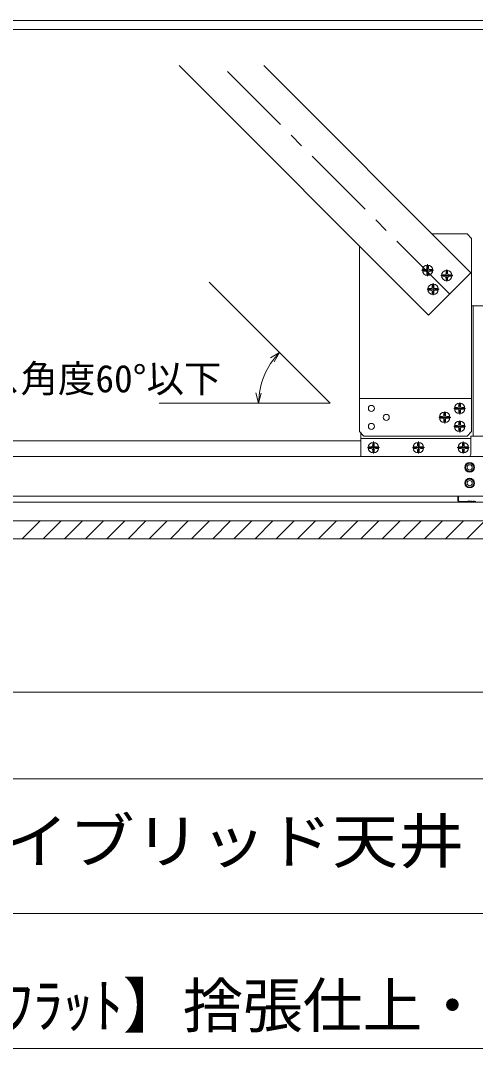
# Model space of a CAD drawing. Units: millimetres at full size, sheet at 1:10; details may follow other scales. Extents: x -2077 to 2023, y -1433 to 1417.
# Drawn here: x 591 to 895, y -1433 to -747 of the extents above; entities that cross this region are included whole.
import ezdxf
from ezdxf.enums import TextEntityAlignment as Align

# ---------------------------------------------------------------- set-up
doc = ezdxf.new("R2010")
doc.units = ezdxf.units.MM
doc.header["$LTSCALE"] = 10
doc.linetypes.add('CHAIN1', pattern=[8, 5, -1, 1, -1])
for name, color, linetype, lineweight in [('1-0_断面', 7, 'Continuous', 9), ('1-1_寸法', 7, 'Continuous', 9), ('1-2_文字', 7, 'Continuous', 9), ('F-0_図枠', 7, 'Continuous', 9)]:
    doc.layers.add(name, color=color, linetype=linetype, lineweight=lineweight)
doc.styles.add('ＭＳ ゴシック', font='')
doc.styles.get('ＭＳ ゴシック').set_extended_font_data('MS Gothic')

msp = doc.modelspace()

# ---------------------------------------------------------------- linework, layer by layer
at = {"layer": '1-0_断面'}
for p, q in [((863.68, -943.27), (696.99, -776.58)), ((891.96, -914.99), (753.55, -776.58)), ((889.4, -888.99), (865.96, -888.99)), ((889.4, -888.99), (892.4, -891.99)), ((892.4, -1020.99), (892.4, -891.99)), ((817.4, -1020.99), (817.4, -897)), ((862.49, -911.78), (862.49, -910.32)), ((862.99, -917.28), (862.99, -909.28)), ((863.49, -911.78), (863.49, -910.32)), ((858.99, -913.28), (866.99, -913.28)), ((860.04, -912.78), (861.49, -912.78)), ((860.04, -913.78), (861.49, -913.78)), ((862.49, -916.24), (862.49, -914.78)), ((863.49, -916.24), (863.49, -914.78)), ((891.96, -914.99), (863.68, -943.27)), ((864.49, -912.78), (865.95, -912.78)), ((864.49, -913.78), (865.95, -913.78)), ((871.81, -916.81), (879.81, -916.81)), ((872.85, -916.31), (874.31, -916.31)), ((872.85, -917.31), (874.31, -917.31)), ((875.31, -915.31), (875.31, -913.85)), ((875.31, -919.77), (875.31, -918.31)), ((875.81, -920.81), (875.81, -912.81)), ((876.31, -915.31), (876.31, -913.85)), ((876.31, -919.77), (876.31, -918.31)), ((877.31, -916.31), (878.77, -916.31)), ((877.31, -917.31), (878.77, -917.31)), ((862.62, -926), (870.62, -926)), ((863.66, -925.5), (865.12, -925.5)), ((866.12, -924.5), (866.12, -923.04)), ((866.62, -930), (866.62, -922)), ((867.12, -924.5), (867.12, -923.04)), ((868.12, -925.5), (869.57, -925.5)), ((863.66, -926.5), (865.12, -926.5)), ((866.12, -928.96), (866.12, -927.5)), ((867.12, -928.96), (867.12, -927.5)), ((868.12, -926.5), (869.57, -926.5)), ((922.2, -937.09), (892.4, -937.09)), ((893.4, -937.09), (893.4, -1023.99)), ((884.4, -1009.49), (884.4, -1001.49)), ((873.9, -1009.99), (873.9, -1008.53)), ((874.4, -1015.49), (874.4, -1007.49)), ((874.9, -1009.99), (874.9, -1008.53)), ((880.4, -1005.49), (888.4, -1005.49)), ((881.44, -1004.99), (882.9, -1004.99)), ((881.44, -1005.99), (882.9, -1005.99)), ((883.9, -1003.99), (883.9, -1002.53)), ((883.9, -1008.45), (883.9, -1006.99)), ((884.9, -1003.99), (884.9, -1002.53)), ((884.9, -1008.45), (884.9, -1006.99)), ((885.9, -1004.99), (887.36, -1004.99)), ((885.9, -1005.99), (887.36, -1005.99)), ((870.4, -1011.49), (878.4, -1011.49)), ((871.44, -1010.99), (872.9, -1010.99)), ((871.44, -1011.99), (872.9, -1011.99)), ((873.9, -1014.45), (873.9, -1012.99)), ((874.9, -1014.45), (874.9, -1012.99)), ((875.9, -1010.99), (877.36, -1010.99)), ((875.9, -1011.99), (877.36, -1011.99)), ((883.9, -1015.99), (883.9, -1014.53)), ((884.4, -1021.49), (884.4, -1013.49)), ((884.9, -1015.99), (884.9, -1014.53)), ((817.4, -1020.99), (820.4, -1023.99)), ((818.4, -1021.99), (818.4, -1037.59)), ((880.4, -1017.49), (888.4, -1017.49)), ((881.44, -1016.99), (882.9, -1016.99)), ((881.44, -1017.99), (882.9, -1017.99)), ((883.9, -1020.45), (883.9, -1018.99)), ((884.9, -1020.45), (884.9, -1018.99)), ((885.9, -1016.99), (887.36, -1016.99)), ((885.9, -1017.99), (887.36, -1017.99)), ((889.4, -1023.99), (892.4, -1020.99)), ((3.13, -1027.09), (818.4, -1027.09)), ((891.8, -1025.49), (818.4, -1025.49)), ((889.4, -1023.99), (820.4, -1023.99)), ((826.3, -1030.19), (826.3, -1028.73)), ((826.8, -1035.69), (826.8, -1027.69)), ((827.3, -1030.19), (827.3, -1028.73)), ((856.3, -1030.19), (856.3, -1028.73)), ((856.8, -1035.69), (856.8, -1027.69)), ((857.3, -1030.19), (857.3, -1028.73)), ((886.3, -1030.19), (886.3, -1028.73)), ((886.8, -1035.69), (886.8, -1027.69)), ((887.3, -1030.19), (887.3, -1028.73)), ((891.8, -1023.99), (891.8, -1036.09)), ((905.3, -1023.99), (891.8, -1023.99)), ((822.8, -1031.69), (830.8, -1031.69)), ((823.84, -1031.19), (825.3, -1031.19)), ((823.84, -1032.19), (825.3, -1032.19)), ((826.3, -1034.65), (826.3, -1033.19)), ((827.3, -1034.65), (827.3, -1033.19)), ((828.3, -1031.19), (829.76, -1031.19)), ((828.3, -1032.19), (829.76, -1032.19)), ((852.8, -1031.69), (860.8, -1031.69)), ((853.84, -1031.19), (855.3, -1031.19)), ((853.84, -1032.19), (855.3, -1032.19)), ((856.3, -1034.65), (856.3, -1033.19)), ((857.3, -1034.65), (857.3, -1033.19)), ((858.3, -1031.19), (859.76, -1031.19)), ((858.3, -1032.19), (859.76, -1032.19)), ((882.8, -1031.69), (890.8, -1031.69)), ((883.84, -1031.19), (885.3, -1031.19)), ((883.84, -1032.19), (885.3, -1032.19)), ((886.3, -1034.65), (886.3, -1033.19)), ((887.3, -1034.65), (887.3, -1033.19)), ((888.3, -1031.19), (889.76, -1031.19)), ((888.3, -1032.19), (889.76, -1032.19)), ((3.1, -1037.69), (1813.19, -1037.69)), ((821.8, -1037.59), (890.3, -1037.59)), ((1870.19, -1064.09), (-73.06, -1064.09)), ((1870.19, -1068.09), (-73.06, -1068.09)), ((595.49, -1068.14), (595.53, -1068.09)), ((751.05, -1068.14), (751.1, -1068.09)), ((883.1, -1067.09), (883.1, -1064.09)), ((884.1, -1067.59), (889.83, -1067.59)), ((884.1, -1068.09), (889.83, -1068.09)), ((890.1, -1067.4), (889.97, -1067.53)), ((890.46, -1067.75), (890.32, -1067.89)), ((890.74, -1067.75), (890.88, -1067.89)), ((891.23, -1067.53), (891.09, -1067.4)), ((891.53, -1067.59), (891.37, -1067.59)), ((891.53, -1068.09), (891.37, -1068.09)), ((892.66, -1067.59), (893.23, -1067.59)), ((892.66, -1068.09), (893.2, -1068.09)), ((893.23, -1068.09), (892.7, -1068.09)), ((894.36, -1067.59), (894.93, -1067.59)), ((894.36, -1068.09), (894.9, -1068.09)), ((894.93, -1068.09), (894.4, -1068.09)), ((1870.19, -1080.59), (-73.06, -1080.59)), ((592.14, -1092.59), (604.14, -1080.59)), ((606.28, -1092.59), (618.28, -1080.59)), ((620.42, -1092.59), (632.42, -1080.59)), ((634.56, -1092.59), (646.56, -1080.59)), ((648.71, -1092.59), (660.71, -1080.59)), ((662.85, -1092.59), (674.85, -1080.59)), ((676.99, -1092.59), (688.99, -1080.59)), ((691.13, -1092.59), (703.13, -1080.59)), ((705.27, -1092.59), (717.27, -1080.59)), ((719.42, -1092.59), (731.42, -1080.59)), ((733.56, -1092.59), (745.56, -1080.59)), ((747.7, -1092.59), (759.7, -1080.59)), ((761.84, -1092.59), (773.84, -1080.59)), ((775.99, -1092.59), (787.99, -1080.59)), ((790.13, -1092.59), (802.13, -1080.59)), ((804.27, -1092.59), (816.27, -1080.59)), ((818.41, -1092.59), (830.41, -1080.59)), ((832.55, -1092.59), (844.55, -1080.59)), ((846.7, -1092.59), (858.7, -1080.59)), ((860.84, -1092.59), (872.84, -1080.59)), ((874.98, -1092.59), (886.98, -1080.59)), ((889.12, -1092.59), (901.12, -1080.59)), ((889.12, -1092.59), (901.12, -1080.59)), ((1870.19, -1092.59), (-73.06, -1092.59))]:
    msp.add_line(p, q, dxfattribs=at)
at = {"layer": '1-0_断面', "color": 4, "linetype": 'CHAIN1'}
msp.add_line((877.82, -929.13), (725.27, -776.58), dxfattribs=at)
at = {"layer": '1-0_断面', "color": 4}
msp.add_line((817.4, -998.99), (892.4, -998.99), dxfattribs=at)
at = {"layer": '1-0_断面'}
msp.add_lwpolyline([(883.1, -1064.09), (883.6, -1064.09), (883.6, -1067.09)], dxfattribs=at)
for centre, radius in [((862.99, -913.28), 3.5), ((875.81, -916.81), 3.5), ((866.62, -926), 3.5), ((874.4, -1011.49), 3.5), ((884.4, -1005.49), 3.5), ((884.4, -1017.49), 3.5), ((826.8, -1031.69), 3.5), ((856.8, -1031.69), 3.5), ((886.8, -1031.69), 3.5), ((891.1, -1044.89), 3.25), ((891.1, -1044.89), 2.75), ((891.1, -1044.89), 1.75), ((891.1, -1055.39), 3.25), ((891.1, -1055.39), 2.75), ((891.1, -1055.39), 1.75)]:
    msp.add_circle(centre, radius, dxfattribs=at)
at = {"layer": '1-0_断面', "color": 4}
for centre in [(825.4, -1005.49), (825.4, -1017.49), (835.4, -1011.49)]:
    msp.add_circle(centre, 2, dxfattribs=at)
at = {"layer": '1-0_断面'}
for centre, radius, start, end in [((861.49, -911.78), 1, 270, 0), ((862.99, -913.28), 3, 80.40593, 99.59407), ((864.49, -911.78), 1, 180, 270), ((862.99, -913.28), 3, 170.40593, 189.59407), ((861.49, -914.78), 1, 0, 90), ((862.99, -913.28), 3, 260.40593, 279.59407), ((864.49, -914.78), 1, 90, 180), ((862.99, -913.28), 3, 350.40593, 9.59407), ((875.81, -916.81), 3, 170.40593, 189.59407), ((874.31, -915.31), 1, 270, 0), ((874.31, -918.31), 1, 0, 90), ((875.81, -916.81), 3, 80.40593, 99.59407), ((877.31, -915.31), 1, 180, 270), ((877.31, -918.31), 1, 90, 180), ((875.81, -916.81), 3, 350.40593, 9.59407), ((866.62, -926), 3, 170.40593, 189.59407), ((865.12, -924.5), 1, 270, 0), ((866.62, -926), 3, 80.40593, 99.59407), ((868.12, -924.5), 1, 180, 270), ((866.62, -926), 3, 350.40593, 9.59407), ((875.81, -916.81), 3, 260.40593, 279.59407), ((865.12, -927.5), 1, 0, 90), ((866.62, -926), 3, 260.40593, 279.59407), ((868.12, -927.5), 1, 90, 180), ((874.4, -1011.49), 3, 80.40593, 99.59407), ((884.4, -1005.49), 3, 170.40593, 189.59407), ((882.9, -1003.99), 1, 270, 0), ((882.9, -1006.99), 1, 0, 90), ((884.4, -1005.49), 3, 80.40593, 99.59407), ((884.4, -1005.49), 3, 260.40593, 279.59407), ((885.9, -1003.99), 1, 180, 270), ((885.9, -1006.99), 1, 90, 180), ((884.4, -1005.49), 3, 350.40593, 9.59407), ((874.4, -1011.49), 3, 170.40593, 189.59407), ((872.9, -1009.99), 1, 270, 0), ((872.9, -1012.99), 1, 0, 90), ((874.4, -1011.49), 3, 260.40593, 279.59407), ((875.9, -1009.99), 1, 180, 270), ((875.9, -1012.99), 1, 90, 180), ((874.4, -1011.49), 3, 350.40593, 9.59407), ((884.4, -1017.49), 3, 80.40593, 99.59407), ((884.4, -1017.49), 3, 170.40593, 189.59407), ((882.9, -1015.99), 1, 270, 0), ((882.9, -1018.99), 1, 0, 90), ((884.4, -1017.49), 3, 260.40593, 279.59407), ((885.9, -1015.99), 1, 180, 270), ((885.9, -1018.99), 1, 90, 180), ((884.4, -1017.49), 3, 350.40593, 9.59407), ((826.8, -1031.69), 3, 80.40593, 99.59407), ((856.8, -1031.69), 3, 80.40593, 99.59407), ((886.8, -1031.69), 3, 80.40593, 99.59407), ((826.8, -1031.69), 3, 170.40593, 189.59407), ((825.3, -1030.19), 1, 270, 0), ((825.3, -1033.19), 1, 0, 90), ((826.8, -1031.69), 3, 260.40593, 279.59407), ((828.3, -1030.19), 1, 180, 270), ((828.3, -1033.19), 1, 90, 180), ((826.8, -1031.69), 3, 350.40593, 9.59407), ((856.8, -1031.69), 3, 170.40593, 189.59407), ((855.3, -1030.19), 1, 270, 0), ((855.3, -1033.19), 1, 0, 90), ((856.8, -1031.69), 3, 260.40593, 279.59407), ((858.3, -1030.19), 1, 180, 270), ((858.3, -1033.19), 1, 90, 180), ((856.8, -1031.69), 3, 350.40593, 9.59407), ((886.8, -1031.69), 3, 170.40593, 189.59407), ((885.3, -1030.19), 1, 270, 0), ((885.3, -1033.19), 1, 0, 90), ((886.8, -1031.69), 3, 260.40593, 279.59407), ((888.3, -1030.19), 1, 180, 270), ((888.3, -1033.19), 1, 90, 180), ((886.8, -1031.69), 3, 350.40593, 9.59407), ((890.3, -1036.09), 1.5, 270, 0), ((884.1, -1067.09), 1, 180, 270), ((884.1, -1067.09), 0.5, 180, 270), ((889.83, -1067.39), 0.2, 270, 315), ((889.83, -1067.39), 0.7, 270, 315), ((890.6, -1067.89), 0.7, 45, 135), ((890.6, -1067.89), 0.2, 45, 135), ((891.37, -1067.39), 0.7, 225, 270), ((891.37, -1067.39), 0.2, 225, 270), ((891.53, -1067.39), 0.2, 270, 308.94244), ((891.53, -1067.39), 0.7, 270, 308.94244), ((892.1, -1068.09), 0.7, 51.05756, 128.94244), ((892.1, -1068.09), 0.2, 53.1301, 128.94244), ((892.66, -1067.39), 0.7, 231.05756, 270), ((892.66, -1067.39), 0.2, 231.05756, 270), ((893.23, -1067.39), 0.2, 270, 308.94244), ((893.23, -1067.39), 0.7, 270, 308.94244), ((893.8, -1068.09), 0.7, 51.05756, 128.94244), ((893.8, -1068.09), 0.2, 51.05756, 126.8699), ((894.36, -1067.39), 0.7, 231.05756, 270), ((894.36, -1067.39), 0.2, 231.05756, 270), ((894.93, -1067.39), 0.2, 270, 308.94244), ((894.93, -1067.39), 0.7, 270, 308.94244)]:
    msp.add_arc(centre, radius, start, end, dxfattribs=at)
at = {"layer": '1-1_寸法'}
for p, q in [((485.3, -746.56), (1335.5, -746.56)), ((480.7, -752.56), (1330.9, -752.56)), ((-1.9, -1195.02), (908.1, -1195.02))]:
    msp.add_line(p, q, dxfattribs=at)
at = {"layer": '1-2_文字'}
for p, q in [((797.89, -1001.99), (717.12, -921.23)), ((764.1, -968.21), (757.97, -971.75)), ((764.1, -968.21), (760.58, -974.32)), ((750.11, -1001.99), (748.25, -995.03)), ((750.11, -1001.99), (751.91, -995.29)), ((797.89, -1001.99), (683.67, -1001.99))]:
    msp.add_line(p, q, dxfattribs=at)
msp.add_arc((797.89, -1001.99), 47.77, 135, 180, dxfattribs=at)
at = {"layer": 'F-0_図枠'}
for p, q in [((-2077.43, -1252.82), (2022.57, -1252.82)), ((1362.57, -1342.82), (-197.43, -1342.82)), ((-2077.43, -1432.82), (2022.57, -1432.82))]:
    msp.add_line(p, q, dxfattribs=at)

# ---------------------------------------------------------------- texts
at = {"layer": '1-2_文字', "style": 'ＭＳ ゴシック'}
msp.add_text('ブレース角度60°以下', height=18.33, dxfattribs=at).set_placement((491.05, -1000.26), align=Align.BOTTOM_LEFT)
at = {"layer": 'F-0_図枠', "style": 'ＭＳ ゴシック', "width": 1.1}
msp.add_text('ダイケンハイブリッド天井\u3000標準図〈参考図〉', height=29.33, dxfattribs=at).set_placement((359.25, -1317.82), align=Align.BOTTOM_LEFT)
at = {"layer": 'F-0_図枠', "style": 'ＭＳ ゴシック'}
msp.add_text('【傾斜天井～吊元ﾌﾗｯﾄ】捨張仕上・基本軸組364×910(900)', height=29.33, dxfattribs=at).set_placement((259.45, -1427.62), align=Align.BOTTOM_LEFT)

doc.saveas('drawing.dxf')
